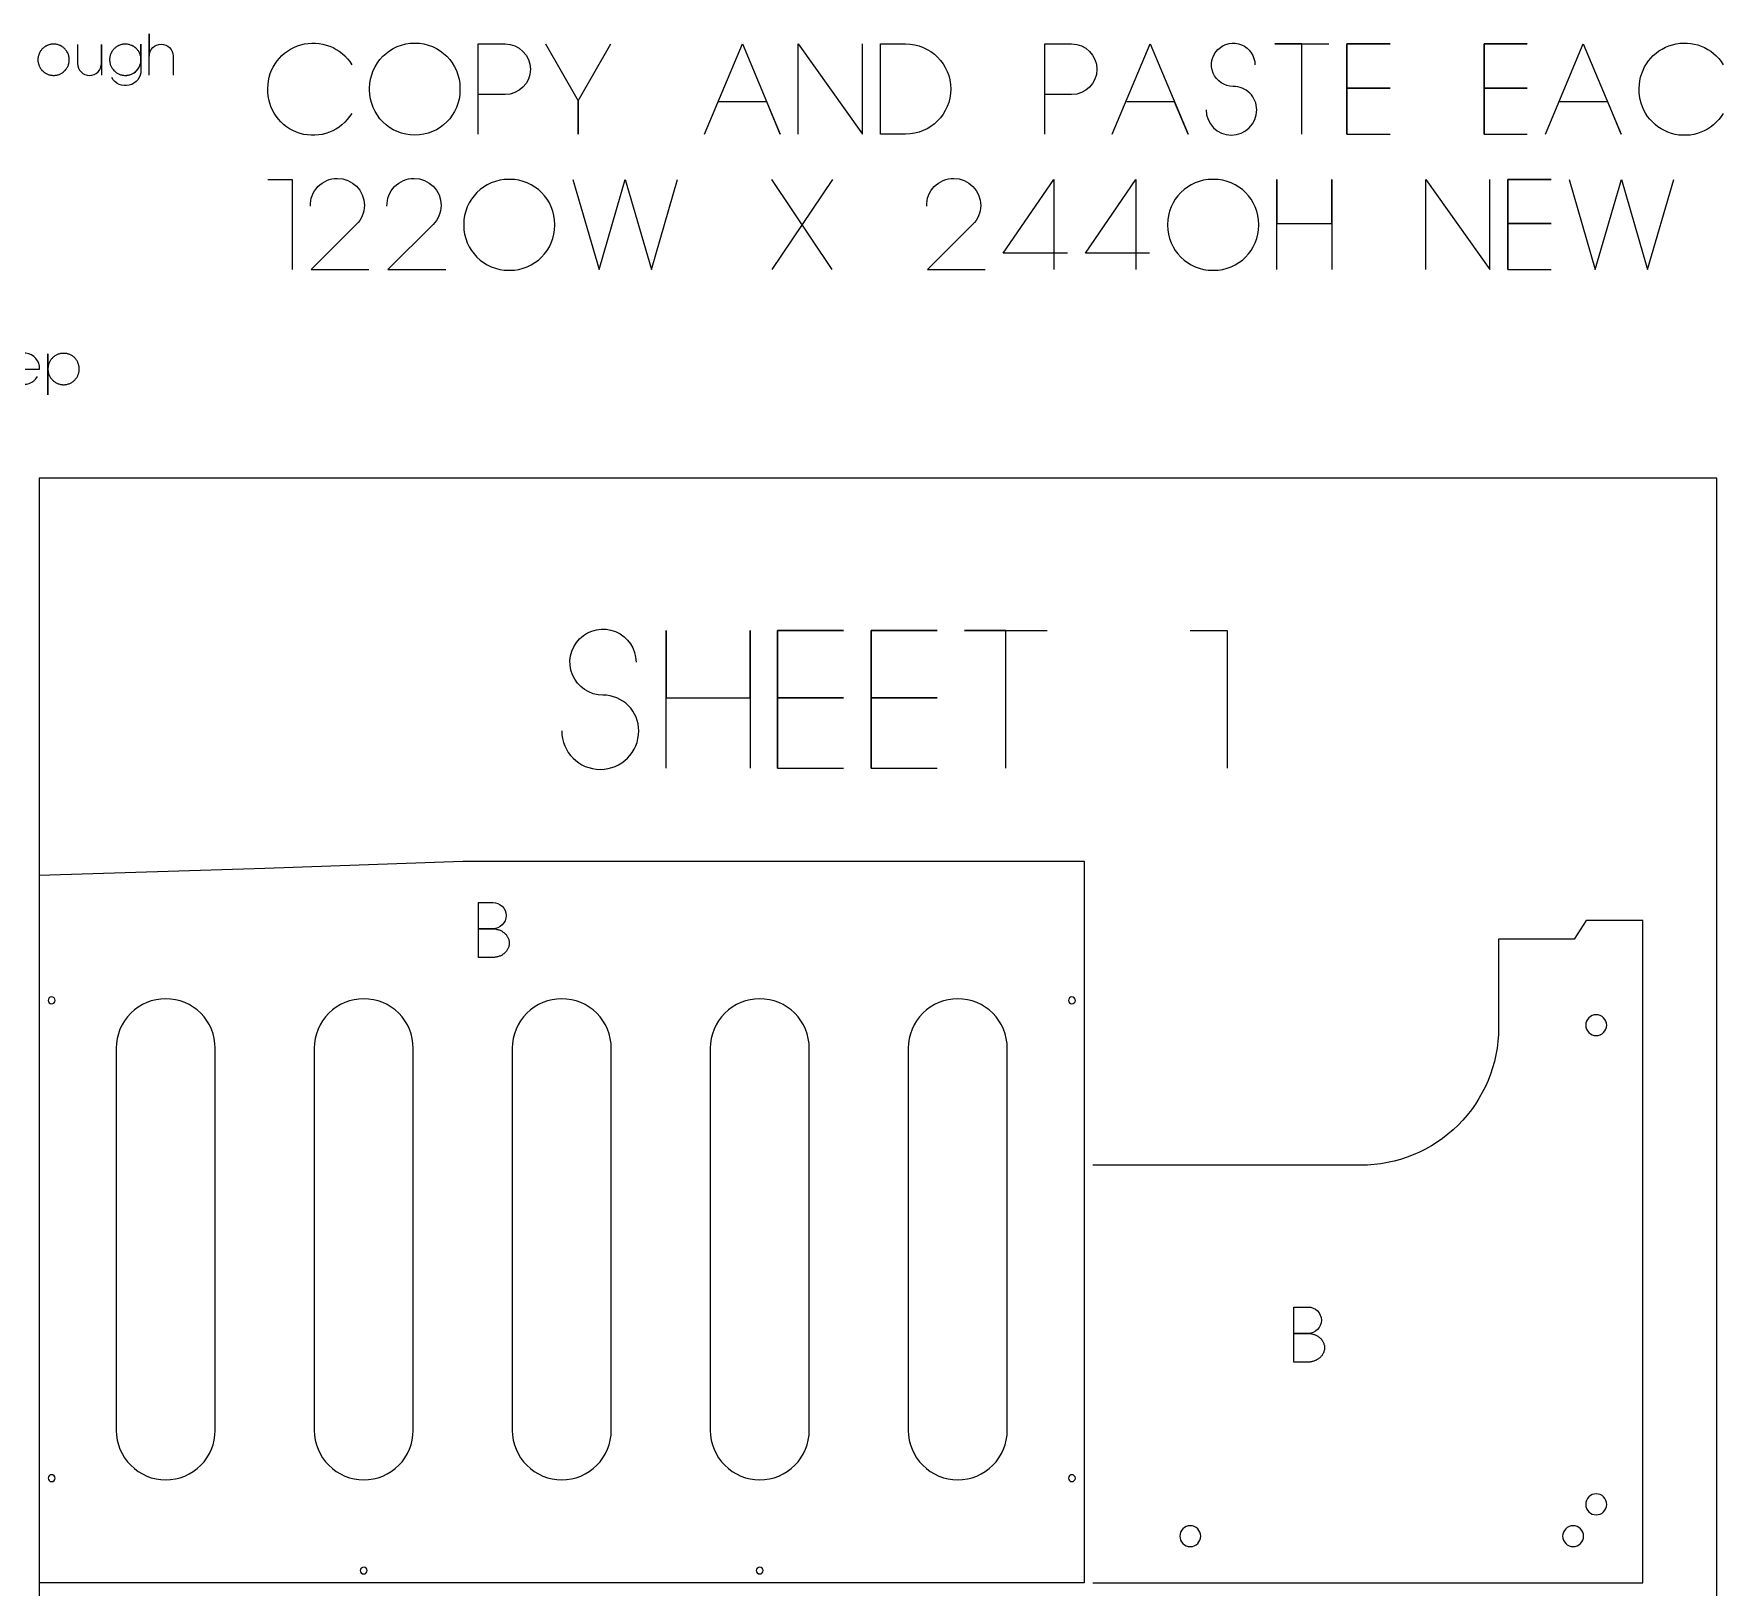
# Model space of a CAD drawing. Extents: x -841 to 6221, y -486 to 2945.
# Drawn here: x -4 to 1225, y 1633 to 2763 of the extents above; entities that cross this region are included whole.
import ezdxf

# ---------------------------------------------------------------- set-up
doc = ezdxf.new("R2010")
doc.units = 0
for name, color, linetype in [('DEFAULT_LAYER0', 1, 'CONTINUOUS'), ('T5_LOGOLAYER_2', 18, 'CONTINUOUS'), ('T5_LOGOLAYER_21', 18, 'CONTINUOUS')]:
    doc.layers.add(name, color=color, linetype=linetype)

msp = doc.modelspace()

# ---------------------------------------------------------------- linework, layer by layer
at = {"layer": 'DEFAULT_LAYER0'}
msp.add_lwpolyline([(0, 0), (1220, 0), (1220, 2440), (0, 2440)], close=True, dxfattribs=at)
msp.add_lwpolyline([(0, 2151.3), (164, 2156.3), (308, 2161.3), (760, 2161.3), (760, 2136.3), (760, 1636.3), (0, 1636.3)], dxfattribs=at)
msp.add_lwpolyline([(766.3, 1636.3), (1166.3, 1636.3), (1166.3, 2118.3), (1125, 2118.3), (1116.3, 2104.7), (1061.3, 2104.7), (1061.3, 2040.2, -0.415437), (960.9, 1940.2), (766.3, 1940.2)], format="xyb", dxfattribs=at)
for points in [[(9, 2062.6, 0.414214), (6.5, 2060.1, 0.414214), (9, 2057.6, 0.414214), (11.5, 2060.1, 0.414214)], [(56, 1747.3, 0.414214), (92, 1711.3, 0.414214), (128, 1747.3), (128, 2025.3, 0.414214), (92, 2061.3, 0.414214), (56, 2025.3)], [(200, 1747.3, 0.414214), (236, 1711.3, 0.414214), (272, 1747.3), (272, 2025.3, 0.414214), (236, 2061.3, 0.414214), (200, 2025.3)], [(344, 1747.3, 0.414214), (380, 1711.3, 0.414214), (416, 1747.3), (416, 2025.3, 0.414214), (380, 2061.3, 0.414214), (344, 2025.3)], [(488, 1747.3, 0.414214), (524, 1711.3, 0.414214), (560, 1747.3), (560, 2025.3, 0.414214), (524, 2061.3, 0.414214), (488, 2025.3)], [(632, 1747.3, 0.414214), (668, 1711.3, 0.414214), (704, 1747.3), (704, 2025.3, 0.414214), (668, 2061.3, 0.414214), (632, 2025.3)], [(751, 2062.6, 0.414214), (748.5, 2060.1, 0.414214), (751, 2057.6, 0.414214), (753.5, 2060.1, 0.414214)], [(1132.3, 2049.7, 0.414214), (1124.7, 2042.1, 0.414214), (1132.3, 2034.5, 0.414214), (1139.9, 2042.1, 0.414214)], [(9, 1715, 0.414214), (6.5, 1712.5, 0.414214), (9, 1710, 0.414214), (11.5, 1712.5, 0.414214)], [(751, 1715, 0.414214), (748.5, 1712.5, 0.414214), (751, 1710, 0.414214), (753.5, 1712.5, 0.414214)], [(1132.3, 1701.1, 0.414214), (1124.7, 1693.4, 0.414214), (1132.3, 1685.8, 0.414214), (1139.9, 1693.4, 0.414214)], [(837.1, 1677.9, 0.414214), (829.5, 1670.3, 0.414214), (837.1, 1662.7, 0.414214), (844.7, 1670.3, 0.414214)], [(1115.5, 1677.9, 0.414214), (1107.9, 1670.3, 0.414214), (1115.5, 1662.7, 0.414214), (1123.1, 1670.3, 0.414214)], [(236, 1647.8, 0.414214), (233.5, 1645.3, 0.414214), (236, 1642.8, 0.414214), (238.5, 1645.3, 0.414214)], [(524, 1647.8, 0.414214), (521.5, 1645.3, 0.414214), (524, 1642.8, 0.414214), (526.5, 1645.3, 0.414214)]]:
    msp.add_lwpolyline(points, format="xyb", close=True, dxfattribs=at)
at = {"layer": 'T5_LOGOLAYER_2'}
for points in [[(10.5, 2733.1), (11, 2733.1), (11.6, 2733.2), (12.2, 2733.2), (12.7, 2733.3), (13.3, 2733.5), (13.8, 2733.6), (14.4, 2733.8), (14.9, 2734), (15.4, 2734.2), (15.9, 2734.5), (16.4, 2734.8), (16.8, 2735.1), (17.3, 2735.4), (17.7, 2735.7), (18.1, 2736.1), (18.5, 2736.5), (18.9, 2736.8), (19.2, 2737.3), (19.6, 2737.7), (19.9, 2738.1), (20.2, 2738.6), (20.5, 2739.1), (20.7, 2739.6), (21, 2740.1), (21.2, 2740.6), (21.3, 2741.1), (21.5, 2741.7), (21.6, 2742.2), (21.7, 2742.8), (21.8, 2743.3), (21.8, 2743.9), (21.9, 2744.5), (21.8, 2745.1), (21.8, 2745.7), (21.7, 2746.2), (21.6, 2746.8), (21.5, 2747.4), (21.3, 2747.9), (21.2, 2748.4), (21, 2748.9), (20.7, 2749.5), (20.5, 2749.9), (20.2, 2750.4), (19.9, 2750.9), (19.6, 2751.3), (19.2, 2751.8), (18.9, 2752.2), (18.5, 2752.6), (18.1, 2753), (17.7, 2753.3), (17.3, 2753.6), (16.8, 2754), (16.4, 2754.3), (15.9, 2754.5), (15.4, 2754.8), (14.9, 2755), (14.4, 2755.2), (13.8, 2755.4), (13.3, 2755.6), (12.7, 2755.7), (12.2, 2755.8), (11.6, 2755.9), (11, 2755.9), (10.5, 2755.9), (9.9, 2755.9), (9.3, 2755.9), (8.7, 2755.8), (8.2, 2755.7), (7.6, 2755.6), (7.1, 2755.4), (6.5, 2755.2), (6, 2755), (5.5, 2754.8), (5, 2754.5), (4.5, 2754.3), (4.1, 2754), (3.6, 2753.6), (3.2, 2753.3), (2.8, 2753), (2.4, 2752.6), (2, 2752.2), (1.7, 2751.8), (1.3, 2751.3), (1, 2750.9), (0.7, 2750.4), (0.4, 2749.9), (0.2, 2749.5), (-0.1, 2748.9), (-0.3, 2748.4), (-0.4, 2747.9), (-0.6, 2747.4), (-0.7, 2746.8), (-0.8, 2746.2), (-0.9, 2745.7), (-0.9, 2745.1), (-0.9, 2744.5), (-0.9, 2743.9), (-0.9, 2743.3), (-0.8, 2742.8), (-0.7, 2742.2), (-0.6, 2741.7), (-0.4, 2741.1), (-0.3, 2740.6), (-0.1, 2740.1), (0.2, 2739.6), (0.4, 2739.1), (0.7, 2738.6), (1, 2738.1), (1.3, 2737.7), (1.7, 2737.3), (2, 2736.8), (2.4, 2736.5), (2.8, 2736.1), (3.2, 2735.7), (3.6, 2735.4), (4.1, 2735.1), (4.5, 2734.8), (5, 2734.5), (5.5, 2734.2), (6, 2734), (6.5, 2733.8), (7.1, 2733.6), (7.6, 2733.5), (8.2, 2733.3), (8.7, 2733.2), (9.3, 2733.2), (9.9, 2733.1)], [(62.6, 2733.1), (63.2, 2733.1), (63.8, 2733.2), (64.3, 2733.2), (64.9, 2733.3), (65.5, 2733.5), (66, 2733.6), (66.5, 2733.8), (67, 2734), (67.6, 2734.2), (68, 2734.5), (68.5, 2734.8), (69, 2735.1), (69.4, 2735.4), (69.9, 2735.7), (70.3, 2736.1), (70.7, 2736.5), (71.1, 2736.8), (71.4, 2737.3), (71.7, 2737.7), (72.1, 2738.1), (72.4, 2738.6), (72.6, 2739.1), (72.9, 2739.6), (73.1, 2740.1), (73.3, 2740.6), (73.5, 2741.1), (73.7, 2741.7), (73.8, 2742.2), (73.9, 2742.8), (74, 2743.3), (74, 2743.9), (74, 2744.5), (74, 2745.1), (74, 2745.7), (73.9, 2746.2), (73.8, 2746.8), (73.7, 2747.4), (73.5, 2747.9), (73.3, 2748.4), (73.1, 2748.9), (72.9, 2749.5), (72.6, 2749.9), (72.4, 2750.4), (72.1, 2750.9), (71.7, 2751.3), (71.4, 2751.8), (71.1, 2752.2), (70.7, 2752.6), (70.3, 2753), (69.9, 2753.3), (69.4, 2753.6), (69, 2754), (68.5, 2754.3), (68, 2754.5), (67.6, 2754.8), (67, 2755), (66.5, 2755.2), (66, 2755.4), (65.5, 2755.6), (64.9, 2755.7), (64.3, 2755.8), (63.8, 2755.9), (63.2, 2755.9), (62.6, 2755.9), (62, 2755.9), (61.4, 2755.9), (60.9, 2755.8), (60.3, 2755.7), (59.8, 2755.6), (59.2, 2755.4), (58.7, 2755.2), (58.2, 2755), (57.7, 2754.8), (57.2, 2754.5), (56.7, 2754.3), (56.2, 2754), (55.8, 2753.6), (55.4, 2753.3), (54.9, 2753), (54.6, 2752.6), (54.2, 2752.2), (53.8, 2751.8), (53.5, 2751.3), (53.2, 2750.9), (52.9, 2750.4), (52.6, 2749.9), (52.3, 2749.5), (52.1, 2748.9), (51.9, 2748.4), (51.7, 2747.9), (51.6, 2747.4), (51.4, 2746.8), (51.3, 2746.2), (51.3, 2745.7), (51.2, 2745.1), (51.2, 2744.5), (51.2, 2743.9), (51.3, 2743.3), (51.3, 2742.8), (51.4, 2742.2), (51.6, 2741.7), (51.7, 2741.1), (51.9, 2740.6), (52.1, 2740.1), (52.3, 2739.6), (52.6, 2739.1), (52.9, 2738.6), (53.2, 2738.1), (53.5, 2737.7), (53.8, 2737.3), (54.2, 2736.8), (54.6, 2736.5), (54.9, 2736.1), (55.4, 2735.7), (55.8, 2735.4), (56.2, 2735.1), (56.7, 2734.8), (57.2, 2734.5), (57.7, 2734.2), (58.2, 2734), (58.7, 2733.8), (59.2, 2733.6), (59.8, 2733.5), (60.3, 2733.3), (60.9, 2733.2), (61.4, 2733.2), (62, 2733.1)], [(6.3, 2508.4), (6.3, 2530.6), (6.3, 2519.5), (6.3, 2518.9), (6.4, 2518.3), (6.5, 2517.8), (6.6, 2517.2), (6.7, 2516.7), (6.8, 2516.1), (7, 2515.6), (7.2, 2515.1), (7.5, 2514.6), (7.7, 2514.1), (8, 2513.6), (8.3, 2513.1), (8.6, 2512.7), (8.9, 2512.3), (9.3, 2511.8), (9.7, 2511.5), (10.1, 2511.1), (10.5, 2510.7), (10.9, 2510.4), (11.4, 2510.1), (11.8, 2509.8), (12.3, 2509.5), (12.8, 2509.2), (13.3, 2509), (13.8, 2508.8), (14.3, 2508.6), (14.9, 2508.5), (15.4, 2508.3), (16, 2508.2), (16.6, 2508.2), (17.1, 2508.1), (17.7, 2508.1), (18.3, 2508.1), (18.9, 2508.2), (19.5, 2508.2), (20, 2508.3), (20.6, 2508.5), (21.1, 2508.6), (21.7, 2508.8), (22.2, 2509), (22.7, 2509.2), (23.2, 2509.5), (23.6, 2509.8), (24.1, 2510.1), (24.6, 2510.4), (25, 2510.7), (25.4, 2511.1), (25.8, 2511.5), (26.2, 2511.8), (26.5, 2512.3), (26.9, 2512.7), (27.2, 2513.1), (27.5, 2513.6), (27.8, 2514.1), (28, 2514.6), (28.2, 2515.1), (28.4, 2515.6), (28.6, 2516.1), (28.8, 2516.7), (28.9, 2517.2), (29, 2517.8), (29.1, 2518.3), (29.1, 2518.9), (29.1, 2519.5), (29.1, 2520.1), (29.1, 2520.7), (29, 2521.2), (28.9, 2521.8), (28.8, 2522.4), (28.6, 2522.9), (28.4, 2523.4), (28.2, 2523.9), (28, 2524.5), (27.8, 2524.9), (27.5, 2525.4), (27.2, 2525.9), (26.9, 2526.3), (26.5, 2526.8), (26.2, 2527.2), (25.8, 2527.6), (25.4, 2528), (25, 2528.3), (24.6, 2528.6), (24.1, 2529), (23.6, 2529.3), (23.2, 2529.5), (22.7, 2529.8), (22.2, 2530), (21.7, 2530.2), (21.1, 2530.4), (20.6, 2530.6), (20, 2530.7), (19.5, 2530.8), (18.9, 2530.9), (18.3, 2530.9), (17.7, 2530.9), (17.1, 2530.9), (16.6, 2530.9), (16, 2530.8), (15.4, 2530.7), (14.9, 2530.6), (14.3, 2530.4), (13.8, 2530.2), (13.3, 2530), (12.8, 2529.8), (12.3, 2529.5), (11.8, 2529.3), (11.4, 2529), (10.9, 2528.6), (10.5, 2528.3), (10.1, 2528), (9.7, 2527.6), (9.3, 2527.2), (8.9, 2526.8), (8.6, 2526.3), (8.3, 2525.9), (8, 2525.4), (7.7, 2524.9), (7.5, 2524.5), (7.2, 2523.9), (7, 2523.4), (6.8, 2522.9), (6.7, 2522.4), (6.6, 2521.8), (6.5, 2521.2), (6.4, 2520.7), (6.3, 2520.1), (6.3, 2519.5), (6.3, 2500.6)]]:
    msp.add_lwpolyline(points, close=True, dxfattribs=at)
for points in [[(27.9, 2755.6), (27.9, 2741.8, 1), (45.3, 2741.8), (45.3, 2755.6), (45.3, 2733.4)], [(62.6, 2733.1, 0.421631), (74, 2744.8), (74, 2755.9), (74, 2737, -0.782349), (52.7, 2731.6)], [(80, 2733.4), (80, 2763.4), (80, 2747.2, -1), (97.4, 2747.2), (97.4, 2733.4)], [(-21.9, 2519.5), (0.3, 2519.5, 0.90232), (-22.1, 2522.3, 0.862347), (-1.2, 2514.1)]]:
    msp.add_lwpolyline(points, format="xyb", dxfattribs=at)
at = {"layer": 'T5_LOGOLAYER_21'}
for points in [[(227.3, 2705.5, -0.77786), (166.3, 2723.8, -0.756443), (227.3, 2740.9)], [(319.1, 2690.4), (319.1, 2756), (338.8, 2756, -1), (338.8, 2719.2), (319.1, 2719.2)], [(731.2, 2690.4), (731.2, 2756), (750.8, 2756, -1), (750.8, 2719.2), (731.2, 2719.2)], [(848.6, 2708.1, 1), (885.4, 2708.1, 0.415385), (868.3, 2725.1, -0.668438), (857.2, 2752, -0.668438), (884.1, 2740.9)], [(1224.7, 2705.5, -0.77786), (1163.6, 2723.8, -0.756443), (1224.7, 2740.9)], [(197.2, 2637.9, -0.423868), (216.8, 2658.2, -0.413911), (236.5, 2638.5, -0.194637), (230.6, 2624.7), (197.8, 2591.9), (239.8, 2591.9)], [(252.9, 2637.9, -0.423868), (272.6, 2658.2, -0.413911), (292.3, 2638.5, -0.194637), (286.4, 2624.7), (253.6, 2591.9), (295.6, 2591.9)], [(645.4, 2637.9, -0.423868), (665.1, 2658.2, -0.413911), (684.7, 2638.5, -0.194637), (678.8, 2624.7), (646, 2591.9), (688, 2591.9)], [(380, 2256.2, 1), (436, 2256.2, 0.415385), (410, 2282.2, -0.668438), (393, 2323.2, -0.668438), (434, 2306.2)]]:
    msp.add_lwpolyline(points, format="xyb", dxfattribs=at)
for points in [[(306, 2722.5, -1), (240.3, 2722.5), (240.3, 2723.8, -1), (306, 2723.8)], [(611.8, 2690.4), (611.8, 2756), (630.1, 2756, -1), (630.1, 2690.4)], [(341.5, 2591.3), (342.2, 2591.3, 0.413333), (375, 2624.1), (375, 2624.7, 0.413333), (342.2, 2657.5), (341.5, 2657.5, 0.413333), (308.7, 2624.7), (308.7, 2624.1, 0.413333)], [(853.4, 2591.3), (854.1, 2591.3, 0.413333), (886.9, 2624.1), (886.9, 2624.7, 0.413333), (854.1, 2657.5), (853.4, 2657.5, 0.413333), (820.6, 2624.7), (820.6, 2624.1, 0.413333)], [(319.5, 2091.4), (319.5, 2131.4), (329.9, 2131.4, -1), (329.9, 2112.2), (319.5, 2112.2), (329.9, 2112.2), (330.5, 2112.2), (331.1, 2112.1), (331.7, 2112.1), (332.3, 2112), (332.9, 2111.8), (333.4, 2111.7), (334, 2111.5), (334.5, 2111.4), (335.1, 2111.1), (335.6, 2110.9), (336.1, 2110.7), (336.6, 2110.4), (337, 2110.1), (337.5, 2109.8), (337.9, 2109.5), (338.3, 2109.1), (338.7, 2108.8), (339.1, 2108.4), (339.5, 2108), (339.8, 2107.6), (340.1, 2107.2), (340.4, 2106.7), (340.6, 2106.3), (340.9, 2105.8), (341.1, 2105.3), (341.3, 2104.9), (341.4, 2104.4), (341.6, 2103.9), (341.7, 2103.4), (341.7, 2103.1), (341.8, 2102.8), (341.8, 2102.6), (341.8, 2102.3), (341.8, 2102), (341.8, 2101.8), (341.8, 2101.5), (341.8, 2101.2), (341.8, 2101), (341.8, 2100.7), (341.7, 2100.4), (341.7, 2100.2), (341.6, 2099.7), (341.4, 2099.2), (341.3, 2098.7), (341.1, 2098.2), (340.9, 2097.7), (340.6, 2097.3), (340.4, 2096.8), (340.1, 2096.4), (339.8, 2096), (339.5, 2095.6), (339.1, 2095.2), (338.7, 2094.8), (338.3, 2094.4), (337.9, 2094.1), (337.5, 2093.7), (337, 2093.4), (336.6, 2093.1), (336.1, 2092.9), (335.6, 2092.6), (335.1, 2092.4), (334.5, 2092.2), (334, 2092), (333.4, 2091.8), (332.9, 2091.7), (332.3, 2091.6), (331.7, 2091.5), (331.1, 2091.4), (330.5, 2091.4), (329.9, 2091.4)], [(912.4, 1797), (912.4, 1837), (922.8, 1837, -1), (922.8, 1817.8), (912.4, 1817.8), (922.8, 1817.8), (923.4, 1817.8), (924, 1817.7), (924.6, 1817.7), (925.2, 1817.6), (925.7, 1817.5), (926.3, 1817.3), (926.9, 1817.1), (927.4, 1817), (927.9, 1816.8), (928.4, 1816.5), (928.9, 1816.3), (929.4, 1816), (929.9, 1815.7), (930.4, 1815.4), (930.8, 1815.1), (931.2, 1814.7), (931.6, 1814.4), (932, 1814), (932.3, 1813.6), (932.7, 1813.2), (933, 1812.8), (933.3, 1812.3), (933.5, 1811.9), (933.8, 1811.4), (934, 1811), (934.2, 1810.5), (934.3, 1810), (934.5, 1809.5), (934.6, 1809), (934.6, 1808.7), (934.6, 1808.4), (934.7, 1808.2), (934.7, 1807.9), (934.7, 1807.6), (934.7, 1807.4), (934.7, 1807.1), (934.7, 1806.8), (934.7, 1806.6), (934.6, 1806.3), (934.6, 1806.1), (934.6, 1805.8), (934.5, 1805.3), (934.3, 1804.8), (934.2, 1804.3), (934, 1803.8), (933.8, 1803.3), (933.5, 1802.9), (933.3, 1802.4), (933, 1802), (932.7, 1801.6), (932.3, 1801.2), (932, 1800.8), (931.6, 1800.4), (931.2, 1800), (930.8, 1799.7), (930.4, 1799.4), (929.9, 1799), (929.4, 1798.8), (928.9, 1798.5), (928.4, 1798.2), (927.9, 1798), (927.4, 1797.8), (926.9, 1797.6), (926.3, 1797.4), (925.7, 1797.3), (925.2, 1797.2), (924.6, 1797.1), (924, 1797), (923.4, 1797), (922.8, 1797)]]:
    msp.add_lwpolyline(points, format="xyb", close=True, dxfattribs=at)
for points in [[(368.3, 2756), (391.9, 2714.6), (391.9, 2690.4), (391.9, 2714.6), (415.6, 2756)], [(483.8, 2690.4), (511.4, 2756), (538.9, 2690.4), (529.1, 2714), (494.3, 2714)], [(552, 2690.4), (552, 2756), (598.6, 2690.4), (598.6, 2756)], [(780.4, 2690.4), (807.9, 2756), (835.5, 2690.4), (825.7, 2714), (790.9, 2714)], [(918.2, 2690.4), (918.2, 2756), (898.5, 2756), (937.9, 2756)], [(951, 2690.4), (951, 2756), (982.5, 2756), (951, 2756), (951, 2723.8), (982.5, 2723.8), (951, 2723.8), (951, 2690.4), (982.5, 2690.4)], [(1050.8, 2690.4), (1050.8, 2756), (1082.2, 2756), (1050.8, 2756), (1050.8, 2723.8), (1082.2, 2723.8), (1050.8, 2723.8), (1050.8, 2690.4), (1082.2, 2690.4)], [(1095.4, 2690.4), (1122.9, 2756), (1150.5, 2690.4), (1140.7, 2714), (1105.9, 2714)], [(166.3, 2657.5), (184, 2657.5), (184, 2591.9)], [(388.1, 2657.5), (407.2, 2591.9), (426.2, 2657.5), (445.2, 2591.9), (464.2, 2657.5)], [(532.5, 2657.5), (576.5, 2591.9)], [(533.1, 2591.9), (577.1, 2657.5)], [(747.7, 2603.7), (701.1, 2603.7), (737.9, 2657.5), (737.9, 2591.9)], [(807.5, 2603.7), (760.9, 2603.7), (797.6, 2657.5), (797.6, 2591.9)], [(900, 2591.9), (900, 2657.5), (900, 2625.4), (940, 2625.4), (940, 2657.5), (940, 2591.9)], [(1008.3, 2591.9), (1008.3, 2657.5), (1054.9, 2591.9), (1054.9, 2657.5)], [(1068, 2591.9), (1068, 2657.5), (1099.5, 2657.5), (1068, 2657.5), (1068, 2625.4), (1099.5, 2625.4), (1068, 2625.4), (1068, 2591.9), (1099.5, 2591.9)], [(1112.6, 2657.5), (1131.6, 2591.9), (1150.7, 2657.5), (1169.7, 2591.9), (1188.7, 2657.5)], [(456, 2229.2), (456, 2329.2), (456, 2280.2), (517, 2280.2), (517, 2329.2), (517, 2229.2)], [(537, 2229.2), (537, 2329.2), (585, 2329.2), (537, 2329.2), (537, 2280.2), (585, 2280.2), (537, 2280.2), (537, 2229.2), (585, 2229.2)], [(605, 2229.2), (605, 2329.2), (653, 2329.2), (605, 2329.2), (605, 2280.2), (653, 2280.2), (605, 2280.2), (605, 2229.2), (653, 2229.2)], [(703, 2229.2), (703, 2329.2), (673, 2329.2), (733, 2329.2)], [(837, 2329.2), (864, 2329.2), (864, 2229.2)]]:
    msp.add_lwpolyline(points, dxfattribs=at)

doc.saveas('drawing.dxf')
